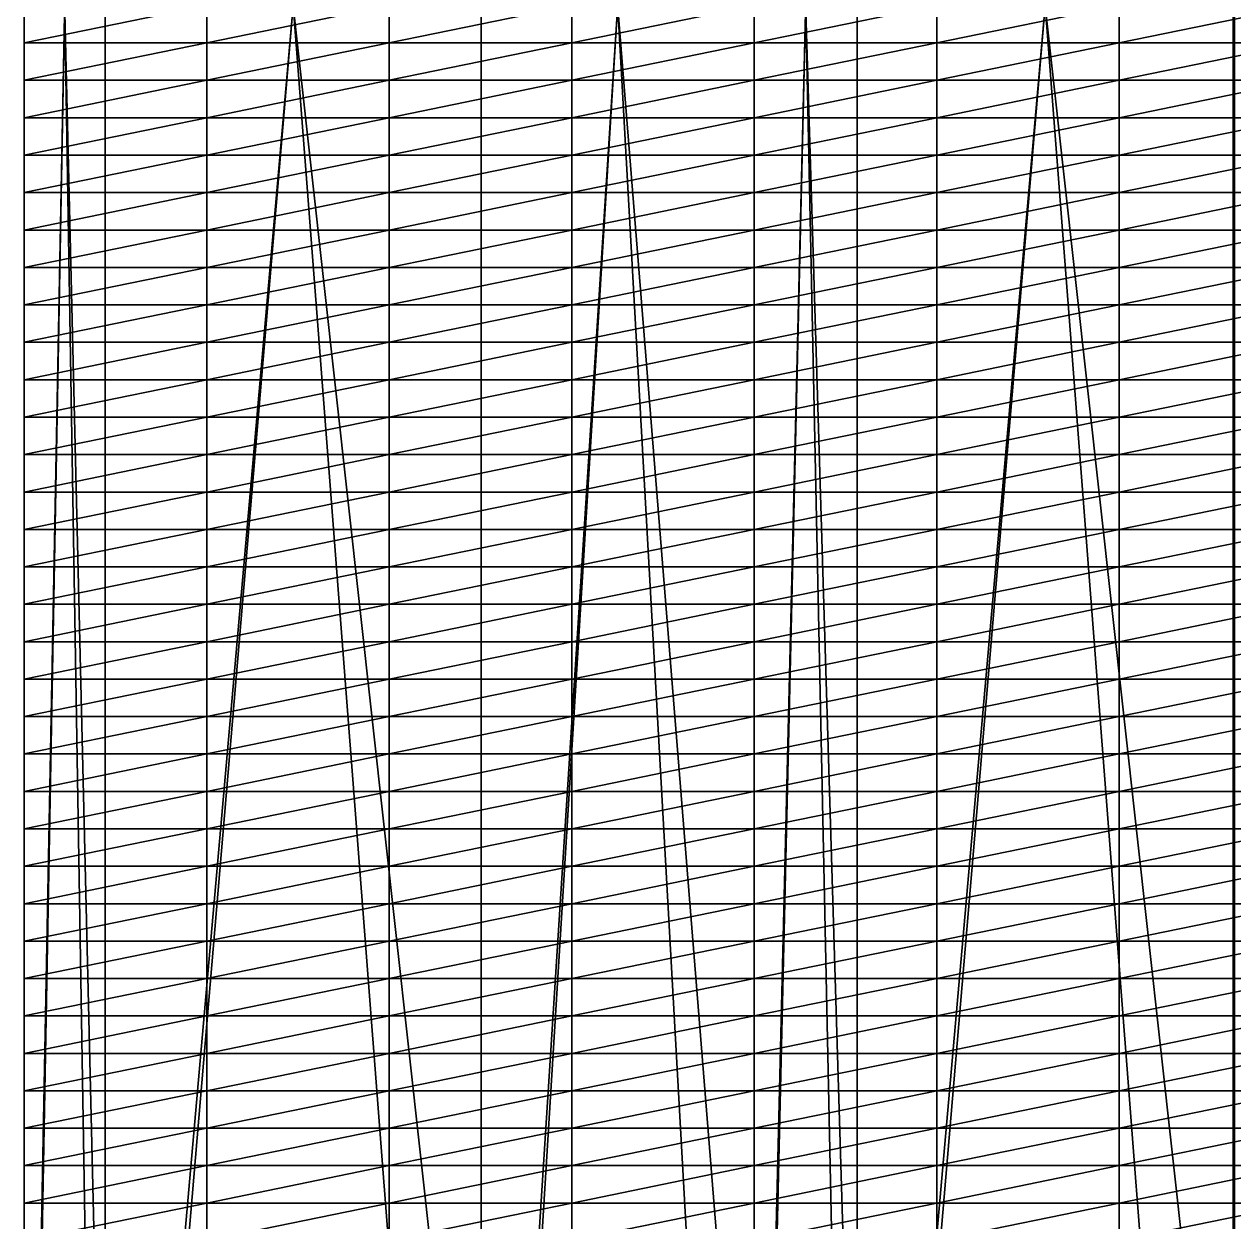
# Model space of a CAD drawing. Header units: metres. Extents: x -3 to 177, y -14 to 14.
# Drawn here: x 104.28 to 111.4, y -7.16 to -0.11 of the extents above; entities that cross this region are included whole.
import ezdxf

# ---------------------------------------------------------------- set-up
doc = ezdxf.new("R2010")
doc.units = ezdxf.units.M
for name, color, linetype, true_color in [('BULKHEAD_05', 7, 'Continuous', 0xdec086), ('DB_3', 7, 'Continuous', 0x99866a), ('HOLD_3', 7, 'Continuous', 0xb09ed9), ('HULL', 7, 'Continuous', 0x528ba5)]:
    doc.layers.add(name, color=color, linetype=linetype, true_color=true_color)

msp = doc.modelspace()

# ---------------------------------------------------------------- linework, layer by layer
at = {"layer": 'BULKHEAD_05'}
for points in [[(111.396, 14.388, 14.5999), (111.396, 12.5622, 0.012), (111.396, -14.388, 14.5999)], [(111.396, 14.388, 14.5999), (111.396, -14.388, 14.5999), (111.404, -14.388, 14.5999)], [(111.396, 14.388, 14.5999), (111.404, -14.388, 14.5999), (111.404, 14.388, 14.5999)], [(111.396, -12.5622, 0.012), (111.396, -14.388, 14.5999), (111.396, 12.5622, 0.012)], [(111.396, -12.5622, 0.012), (111.396, 12.5622, 0.012), (111.404, 12.5622, 0.012)], [(111.396, -12.5622, 0.012), (111.404, 12.5622, 0.012), (111.404, -12.5622, 0.012)]]:
    msp.add_3dface(points, dxfattribs=at)
at = {"layer": 'DB_3'}
for points in [[(102.5369, 14.3622, 1.75), (102.5369, -14.3623, 1.75), (104.275, -14.3623, 1.75)], [(102.5369, 14.3622, 1.75), (104.275, -14.3623, 1.75), (104.275, 14.3622, 1.75)], [(104.275, 14.3622, 1.75), (104.275, -14.3623, 1.75), (104.7517, -14.3623, 1.75)], [(104.275, 14.3622, 1.75), (104.7517, -14.3623, 1.75), (104.7517, 14.3622, 1.75)], [(104.7517, 14.3622, 1.75), (104.7517, -14.3623, 1.75), (106.9665, -14.3623, 1.75)], [(104.7517, 14.3622, 1.75), (106.9665, -14.3623, 1.75), (106.9665, 14.3622, 1.75)], [(106.9665, 14.3622, 1.75), (106.9665, -14.3623, 1.75), (108.575, -14.3623, 1.75)], [(106.9665, 14.3622, 1.75), (108.575, -14.3623, 1.75), (108.575, 14.3622, 1.75)], [(108.575, 14.3622, 1.75), (109.1812, -14.3623, 1.75), (109.1812, 14.3622, 1.75)], [(108.575, 14.3622, 1.75), (108.575, -14.3623, 1.75), (109.1812, -14.3623, 1.75)], [(109.1812, 14.3622, 1.75), (109.1812, -14.3623, 1.75), (111.396, -14.3623, 1.75)], [(109.1812, 14.3622, 1.75), (111.396, -14.3623, 1.75), (111.396, 14.3622, 1.75)], [(111.396, 14.3094, 1.4), (111.396, 14.3622, 1.75), (111.396, -14.3623, 1.75)], [(111.396, 14.053, 0.7), (111.396, 14.3094, 1.4), (111.396, -14.3623, 1.75)], [(111.396, -13.4516, 0.35), (111.396, 12.5632), (111.396, 14.053, 0.7)], [(111.396, -13.4516, 0.35), (111.396, 14.053, 0.7), (111.396, -14.3623, 1.75)], [(102.5369, -12.5632), (102.5369, 12.5632), (104.275, 12.5632)], [(102.5369, -12.5632), (104.275, 12.5632), (104.275, -12.5632)], [(104.275, -12.5632), (104.275, 12.5632), (104.7517, 12.5632)], [(104.275, -12.5632), (104.7517, 12.5632), (104.7517, -12.5632)], [(104.7517, -12.5632), (104.7517, 12.5632), (106.9665, 12.5632)], [(104.7517, -12.5632), (106.9665, 12.5632), (106.9665, -12.5632)], [(106.9665, -12.5632), (106.9665, 12.5632), (108.575, 12.5632)], [(106.9665, -12.5632), (108.575, 12.5632), (108.575, -12.5632)], [(108.575, -12.5632), (108.575, 12.5632), (109.1812, 12.5632)], [(108.575, -12.5632), (109.1812, 12.5632), (109.1812, -12.5632)], [(109.1812, -12.5632), (109.1812, 12.5632), (111.396, 12.5632)], [(109.1812, -12.5632), (111.396, 12.5632), (111.396, -12.5632)], [(111.396, -13.4516, 0.35), (111.396, -12.5632), (111.396, 12.5632)]]:
    msp.add_3dface(points, dxfattribs=at)
at = {"layer": 'HOLD_3'}
for points in [[(102.5369, -13.0582, 1.75), (102.5369, 13.0582, 1.75), (104.275, 13.0582, 1.75)], [(102.5369, -13.0582, 1.75), (104.275, 13.0582, 1.75), (104.275, -13.0582, 1.75)], [(104.275, -13.0582, 1.75), (104.275, 13.0582, 1.75), (104.7517, 13.0582, 1.75)], [(104.275, -13.0582, 1.75), (104.7517, 13.0582, 1.75), (104.7517, -13.0582, 1.75)], [(104.7517, -13.0582, 1.75), (104.7517, 13.0582, 1.75), (106.9665, 13.0582, 1.75)], [(104.7517, -13.0582, 1.75), (106.9665, 13.0582, 1.75), (106.9665, -13.0582, 1.75)], [(106.9665, -13.0582, 1.75), (106.9665, 13.0582, 1.75), (108.575, 13.0582, 1.75)], [(106.9665, -13.0582, 1.75), (108.575, 13.0582, 1.75), (108.575, -13.0582, 1.75)], [(108.575, -13.0582, 1.75), (108.575, 13.0582, 1.75), (109.1812, 13.0582, 1.75)], [(108.575, -13.0582, 1.75), (109.1812, 13.0582, 1.75), (109.1812, -13.0582, 1.75)], [(109.1812, -13.0582, 1.75), (109.1812, 13.0582, 1.75), (111.396, 13.0582, 1.75)], [(109.1812, -13.0582, 1.75), (111.396, 13.0582, 1.75), (111.396, -13.0582, 1.75)], [(111.396, 13.096, 8), (111.396, 9.996, 12.6718), (111.396, -9.996, 14.6)], [(111.396, -13.096, 5.75), (111.396, 13.0582, 1.75), (111.396, 13.096, 8)], [(111.396, 13.096, 8), (111.396, -9.996, 14.6), (111.396, -9.996, 12.6718)], [(111.396, -9.996, 12.6718), (111.396, -13.096, 5.75), (111.396, 13.096, 8)], [(111.396, -13.096, 3.0001), (111.396, -13.0582, 1.75), (111.396, 13.0582, 1.75)], [(111.396, -13.096, 5.75), (111.396, -13.096, 3.0001), (111.396, 13.0582, 1.75)], [(102.5369, 9.996, 14.6), (102.5369, -9.996, 14.6), (104.275, -9.996, 14.6)], [(102.5369, 9.996, 14.6), (104.275, -9.996, 14.6), (104.275, 9.996, 14.6)], [(104.275, 9.996, 14.6), (104.275, -9.996, 14.6), (104.7517, -9.996, 14.6)], [(104.275, 9.996, 14.6), (104.7517, -9.996, 14.6), (104.7517, 9.996, 14.6)], [(104.7517, 9.996, 14.6), (104.7517, -9.996, 14.6), (106.9665, -9.996, 14.6)], [(104.7517, 9.996, 14.6), (106.9665, -9.996, 14.6), (106.9665, 9.996, 14.6)], [(106.9665, 9.996, 14.6), (106.9665, -9.996, 14.6), (108.575, -9.996, 14.6)], [(106.9665, 9.996, 14.6), (108.575, -9.996, 14.6), (108.575, 9.996, 14.6)], [(108.575, 9.996, 14.6), (108.575, -9.996, 14.6), (109.1812, -9.996, 14.6)], [(108.575, 9.996, 14.6), (109.1812, -9.996, 14.6), (109.1812, 9.996, 14.6)], [(109.1812, 9.996, 14.6), (109.1812, -9.996, 14.6), (111.396, -9.996, 14.6)], [(109.1812, 9.996, 14.6), (111.396, -9.996, 14.6), (111.396, 9.996, 14.6)], [(111.396, 9.996, 12.6718), (111.396, 9.996, 14.6), (111.396, -9.996, 14.6)]]:
    msp.add_3dface(points, dxfattribs=at)
at = {"layer": 'HULL'}
for points in [[(104.275, -0.2204), (104.275, 0), (105.35, 0)], [(104.275, -0.2204), (105.35, 0), (105.35, -0.2204)], [(105.35, -0.2204), (105.35, 0), (106.425, 0)], [(105.35, -0.2204), (106.425, 0), (106.425, -0.2204)], [(106.425, -0.2204), (106.425, 0), (107.5, 0)], [(106.425, -0.2204), (107.5, 0), (107.5, -0.2204)], [(107.5, -0.2204), (107.5, 0), (108.575, 0)], [(107.5, -0.2204), (108.575, 0), (108.575, -0.2204)], [(108.575, -0.2204), (108.575, 0), (109.65, 0)], [(108.575, -0.2204), (109.65, 0), (109.65, -0.2204)], [(109.65, -0.2204), (109.65, 0), (110.725, 0)], [(109.65, -0.2204), (110.725, 0), (110.725, -0.2204)], [(110.725, -0.2204), (110.725, 0), (111.8, 0)], [(110.725, -0.2204), (111.8, 0), (111.8, -0.2204)], [(104.275, -0.4408), (104.275, -0.2204), (105.35, -0.2204)], [(104.275, -0.4408), (105.35, -0.2204), (105.35, -0.4408)], [(105.35, -0.4408), (105.35, -0.2204), (106.425, -0.2204)], [(105.35, -0.4408), (106.425, -0.2204), (106.425, -0.4408)], [(106.425, -0.4408), (106.425, -0.2204), (107.5, -0.2204)], [(106.425, -0.4408), (107.5, -0.2204), (107.5, -0.4408)], [(107.5, -0.4408), (107.5, -0.2204), (108.575, -0.2204)], [(107.5, -0.4408), (108.575, -0.2204), (108.575, -0.4408)], [(108.575, -0.4408), (108.575, -0.2204), (109.65, -0.2204)], [(108.575, -0.4408), (109.65, -0.2204), (109.65, -0.4408)], [(109.65, -0.4408), (109.65, -0.2204), (110.725, -0.2204)], [(109.65, -0.4408), (110.725, -0.2204), (110.725, -0.4408)], [(110.725, -0.4408), (110.725, -0.2204), (111.8, -0.2204)], [(110.725, -0.4408), (111.8, -0.2204), (111.8, -0.4408)], [(104.275, -0.6612), (104.275, -0.4408), (105.35, -0.4408)], [(104.275, -0.6612), (105.35, -0.4408), (105.35, -0.6612)], [(105.35, -0.6612), (105.35, -0.4408), (106.425, -0.4408)], [(105.35, -0.6612), (106.425, -0.4408), (106.425, -0.6612)], [(106.425, -0.6612), (106.425, -0.4408), (107.5, -0.4408)], [(106.425, -0.6612), (107.5, -0.4408), (107.5, -0.6612)], [(107.5, -0.6612), (107.5, -0.4408), (108.575, -0.4408)], [(107.5, -0.6612), (108.575, -0.4408), (108.575, -0.6612)], [(108.575, -0.6612), (108.575, -0.4408), (109.65, -0.4408)], [(108.575, -0.6612), (109.65, -0.4408), (109.65, -0.6612)], [(109.65, -0.6612), (109.65, -0.4408), (110.725, -0.4408)], [(109.65, -0.6612), (110.725, -0.4408), (110.725, -0.6612)], [(110.725, -0.6612), (110.725, -0.4408), (111.8, -0.4408)], [(110.725, -0.6612), (111.8, -0.4408), (111.8, -0.6612)], [(104.275, -0.8816), (104.275, -0.6612), (105.35, -0.6612)], [(104.275, -0.8816), (105.35, -0.6612), (105.35, -0.8816)], [(105.35, -0.8816), (105.35, -0.6612), (106.425, -0.6612)], [(105.35, -0.8816), (106.425, -0.6612), (106.425, -0.8816)], [(106.425, -0.8816), (106.425, -0.6612), (107.5, -0.6612)], [(106.425, -0.8816), (107.5, -0.6612), (107.5, -0.8816)], [(107.5, -0.8816), (107.5, -0.6612), (108.575, -0.6612)], [(107.5, -0.8816), (108.575, -0.6612), (108.575, -0.8816)], [(108.575, -0.8816), (108.575, -0.6612), (109.65, -0.6612)], [(108.575, -0.8816), (109.65, -0.6612), (109.65, -0.8816)], [(109.65, -0.8816), (109.65, -0.6612), (110.725, -0.6612)], [(109.65, -0.8816), (110.725, -0.6612), (110.725, -0.8816)], [(110.725, -0.8816), (110.725, -0.6612), (111.8, -0.6612)], [(110.725, -0.8816), (111.8, -0.6612), (111.8, -0.8816)], [(104.275, -1.102), (104.275, -0.8816), (105.35, -0.8816)], [(104.275, -1.102), (105.35, -0.8816), (105.35, -1.102)], [(105.35, -1.102), (105.35, -0.8816), (106.425, -0.8816)], [(105.35, -1.102), (106.425, -0.8816), (106.425, -1.102)], [(106.425, -1.102), (106.425, -0.8816), (107.5, -0.8816)], [(106.425, -1.102), (107.5, -0.8816), (107.5, -1.102)], [(107.5, -1.102), (107.5, -0.8816), (108.575, -0.8816)], [(107.5, -1.102), (108.575, -0.8816), (108.575, -1.102)], [(108.575, -1.102), (108.575, -0.8816), (109.65, -0.8816)], [(108.575, -1.102), (109.65, -0.8816), (109.65, -1.102)], [(109.65, -1.102), (109.65, -0.8816), (110.725, -0.8816)], [(109.65, -1.102), (110.725, -0.8816), (110.725, -1.102)], [(110.725, -1.102), (110.725, -0.8816), (111.8, -0.8816)], [(110.725, -1.102), (111.8, -0.8816), (111.8, -1.102)], [(104.275, -1.3224), (104.275, -1.102), (105.35, -1.102)], [(104.275, -1.3224), (105.35, -1.102), (105.35, -1.3224)], [(105.35, -1.3224), (105.35, -1.102), (106.425, -1.102)], [(105.35, -1.3224), (106.425, -1.102), (106.425, -1.3224)], [(106.425, -1.3224), (106.425, -1.102), (107.5, -1.102)], [(106.425, -1.3224), (107.5, -1.102), (107.5, -1.3224)], [(107.5, -1.3224), (107.5, -1.102), (108.575, -1.102)], [(107.5, -1.3224), (108.575, -1.102), (108.575, -1.3224)], [(108.575, -1.3224), (108.575, -1.102), (109.65, -1.102)], [(108.575, -1.3224), (109.65, -1.102), (109.65, -1.3224)], [(109.65, -1.3224), (109.65, -1.102), (110.725, -1.102)], [(109.65, -1.3224), (110.725, -1.102), (110.725, -1.3224)], [(110.725, -1.3224), (110.725, -1.102), (111.8, -1.102)], [(110.725, -1.3224), (111.8, -1.102), (111.8, -1.3224)], [(104.275, -1.5428), (104.275, -1.3224), (105.35, -1.3224)], [(104.275, -1.5428), (105.35, -1.3224), (105.35, -1.5428)], [(105.35, -1.5428), (105.35, -1.3224), (106.425, -1.3224)], [(105.35, -1.5428), (106.425, -1.3224), (106.425, -1.5428)], [(106.425, -1.5428), (106.425, -1.3224), (107.5, -1.3224)], [(106.425, -1.5428), (107.5, -1.3224), (107.5, -1.5428)], [(107.5, -1.5428), (107.5, -1.3224), (108.575, -1.3224)], [(107.5, -1.5428), (108.575, -1.3224), (108.575, -1.5428)], [(108.575, -1.5428), (108.575, -1.3224), (109.65, -1.3224)], [(108.575, -1.5428), (109.65, -1.3224), (109.65, -1.5428)], [(109.65, -1.5428), (109.65, -1.3224), (110.725, -1.3224)], [(109.65, -1.5428), (110.725, -1.3224), (110.725, -1.5428)], [(110.725, -1.5428), (110.725, -1.3224), (111.8, -1.3224)], [(110.725, -1.5428), (111.8, -1.3224), (111.8, -1.5428)], [(104.275, -1.7633), (104.275, -1.5428), (105.35, -1.5428)], [(104.275, -1.7633), (105.35, -1.5428), (105.35, -1.7633)], [(105.35, -1.7633), (105.35, -1.5428), (106.425, -1.5428)], [(105.35, -1.7633), (106.425, -1.5428), (106.425, -1.7633)], [(106.425, -1.7633), (106.425, -1.5428), (107.5, -1.5428)], [(106.425, -1.7633), (107.5, -1.5428), (107.5, -1.7633)], [(107.5, -1.7633), (107.5, -1.5428), (108.575, -1.5428)], [(107.5, -1.7633), (108.575, -1.5428), (108.575, -1.7633)], [(108.575, -1.7633), (108.575, -1.5428), (109.65, -1.5428)], [(108.575, -1.7633), (109.65, -1.5428), (109.65, -1.7633)], [(109.65, -1.7633), (109.65, -1.5428), (110.725, -1.5428)], [(109.65, -1.7633), (110.725, -1.5428), (110.725, -1.7633)], [(110.725, -1.7633), (110.725, -1.5428), (111.8, -1.5428)], [(110.725, -1.7633), (111.8, -1.5428), (111.8, -1.7633)], [(104.275, -1.9837), (104.275, -1.7633), (105.35, -1.7633)], [(104.275, -1.9837), (105.35, -1.7633), (105.35, -1.9837)], [(105.35, -1.9837), (105.35, -1.7633), (106.425, -1.7633)], [(105.35, -1.9837), (106.425, -1.7633), (106.425, -1.9837)], [(106.425, -1.9837), (106.425, -1.7633), (107.5, -1.7633)], [(106.425, -1.9837), (107.5, -1.7633), (107.5, -1.9837)], [(107.5, -1.9837), (107.5, -1.7633), (108.575, -1.7633)], [(107.5, -1.9837), (108.575, -1.7633), (108.575, -1.9837)], [(108.575, -1.9837), (108.575, -1.7633), (109.65, -1.7633)], [(108.575, -1.9837), (109.65, -1.7633), (109.65, -1.9837)], [(109.65, -1.9837), (109.65, -1.7633), (110.725, -1.7633)], [(109.65, -1.9837), (110.725, -1.7633), (110.725, -1.9837)], [(110.725, -1.9837), (110.725, -1.7633), (111.8, -1.7633)], [(110.725, -1.9837), (111.8, -1.7633), (111.8, -1.9837)], [(104.275, -2.2041), (104.275, -1.9837), (105.35, -1.9837)], [(104.275, -2.2041), (105.35, -1.9837), (105.35, -2.2041)], [(105.35, -2.2041), (105.35, -1.9837), (106.425, -1.9837)], [(105.35, -2.2041), (106.425, -1.9837), (106.425, -2.2041)], [(106.425, -2.2041), (106.425, -1.9837), (107.5, -1.9837)], [(106.425, -2.2041), (107.5, -1.9837), (107.5, -2.2041)], [(107.5, -2.2041), (107.5, -1.9837), (108.575, -1.9837)], [(107.5, -2.2041), (108.575, -1.9837), (108.575, -2.2041)], [(108.575, -2.2041), (108.575, -1.9837), (109.65, -1.9837)], [(108.575, -2.2041), (109.65, -1.9837), (109.65, -2.2041)], [(109.65, -2.2041), (109.65, -1.9837), (110.725, -1.9837)], [(109.65, -2.2041), (110.725, -1.9837), (110.725, -2.2041)], [(110.725, -2.2041), (110.725, -1.9837), (111.8, -1.9837)], [(110.725, -2.2041), (111.8, -1.9837), (111.8, -2.2041)], [(104.275, -2.4245), (104.275, -2.2041), (105.35, -2.2041)], [(104.275, -2.4245), (105.35, -2.2041), (105.35, -2.4245)], [(105.35, -2.4245), (105.35, -2.2041), (106.425, -2.2041)], [(105.35, -2.4245), (106.425, -2.2041), (106.425, -2.4245)], [(106.425, -2.4245), (106.425, -2.2041), (107.5, -2.2041)], [(106.425, -2.4245), (107.5, -2.2041), (107.5, -2.4245)], [(107.5, -2.4245), (107.5, -2.2041), (108.575, -2.2041)], [(107.5, -2.4245), (108.575, -2.2041), (108.575, -2.4245)], [(108.575, -2.4245), (108.575, -2.2041), (109.65, -2.2041)], [(108.575, -2.4245), (109.65, -2.2041), (109.65, -2.4245)], [(109.65, -2.4245), (109.65, -2.2041), (110.725, -2.2041)], [(109.65, -2.4245), (110.725, -2.2041), (110.725, -2.4245)], [(110.725, -2.4245), (110.725, -2.2041), (111.8, -2.2041)], [(110.725, -2.4245), (111.8, -2.2041), (111.8, -2.4245)], [(104.275, -2.6449), (104.275, -2.4245), (105.35, -2.4245)], [(104.275, -2.6449), (105.35, -2.4245), (105.35, -2.6449)], [(105.35, -2.6449), (105.35, -2.4245), (106.425, -2.4245)], [(105.35, -2.6449), (106.425, -2.4245), (106.425, -2.6449)], [(106.425, -2.6449), (106.425, -2.4245), (107.5, -2.4245)], [(106.425, -2.6449), (107.5, -2.4245), (107.5, -2.6449)], [(107.5, -2.6449), (107.5, -2.4245), (108.575, -2.4245)], [(107.5, -2.6449), (108.575, -2.4245), (108.575, -2.6449)], [(108.575, -2.6449), (108.575, -2.4245), (109.65, -2.4245)], [(108.575, -2.6449), (109.65, -2.4245), (109.65, -2.6449)], [(109.65, -2.6449), (109.65, -2.4245), (110.725, -2.4245)], [(109.65, -2.6449), (110.725, -2.4245), (110.725, -2.6449)], [(110.725, -2.6449), (110.725, -2.4245), (111.8, -2.4245)], [(110.725, -2.6449), (111.8, -2.4245), (111.8, -2.6449)], [(104.275, -2.8653), (104.275, -2.6449), (105.35, -2.6449)], [(104.275, -2.8653), (105.35, -2.6449), (105.35, -2.8653)], [(105.35, -2.8653), (105.35, -2.6449), (106.425, -2.6449)], [(105.35, -2.8653), (106.425, -2.6449), (106.425, -2.8653)], [(106.425, -2.8653), (106.425, -2.6449), (107.5, -2.6449)], [(106.425, -2.8653), (107.5, -2.6449), (107.5, -2.8653)], [(107.5, -2.8653), (107.5, -2.6449), (108.575, -2.6449)], [(107.5, -2.8653), (108.575, -2.6449), (108.575, -2.8653)], [(108.575, -2.8653), (108.575, -2.6449), (109.65, -2.6449)], [(108.575, -2.8653), (109.65, -2.6449), (109.65, -2.8653)], [(109.65, -2.8653), (109.65, -2.6449), (110.725, -2.6449)], [(109.65, -2.8653), (110.725, -2.6449), (110.725, -2.8653)], [(110.725, -2.8653), (110.725, -2.6449), (111.8, -2.6449)], [(110.725, -2.8653), (111.8, -2.6449), (111.8, -2.8653)], [(104.275, -3.0857), (104.275, -2.8653), (105.35, -2.8653)], [(104.275, -3.0857), (105.35, -2.8653), (105.35, -3.0857)], [(105.35, -3.0857), (105.35, -2.8653), (106.425, -2.8653)], [(105.35, -3.0857), (106.425, -2.8653), (106.425, -3.0857)], [(106.425, -3.0857), (106.425, -2.8653), (107.5, -2.8653)], [(106.425, -3.0857), (107.5, -2.8653), (107.5, -3.0857)], [(107.5, -3.0857), (107.5, -2.8653), (108.575, -2.8653)], [(107.5, -3.0857), (108.575, -2.8653), (108.575, -3.0857)], [(108.575, -3.0857), (108.575, -2.8653), (109.65, -2.8653)], [(108.575, -3.0857), (109.65, -2.8653), (109.65, -3.0857)], [(109.65, -3.0857), (109.65, -2.8653), (110.725, -2.8653)], [(109.65, -3.0857), (110.725, -2.8653), (110.725, -3.0857)], [(110.725, -3.0857), (110.725, -2.8653), (111.8, -2.8653)], [(110.725, -3.0857), (111.8, -2.8653), (111.8, -3.0857)], [(104.275, -3.3061), (104.275, -3.0857), (105.35, -3.0857)], [(104.275, -3.3061), (105.35, -3.0857), (105.35, -3.3061)], [(105.35, -3.3061), (105.35, -3.0857), (106.425, -3.0857)], [(105.35, -3.3061), (106.425, -3.0857), (106.425, -3.3061)], [(106.425, -3.3061), (106.425, -3.0857), (107.5, -3.0857)], [(106.425, -3.3061), (107.5, -3.0857), (107.5, -3.3061)], [(107.5, -3.3061), (107.5, -3.0857), (108.575, -3.0857)], [(107.5, -3.3061), (108.575, -3.0857), (108.575, -3.3061)], [(108.575, -3.3061), (108.575, -3.0857), (109.65, -3.0857)], [(108.575, -3.3061), (109.65, -3.0857), (109.65, -3.3061)], [(109.65, -3.3061), (109.65, -3.0857), (110.725, -3.0857)], [(109.65, -3.3061), (110.725, -3.0857), (110.725, -3.3061)], [(110.725, -3.3061), (110.725, -3.0857), (111.8, -3.0857)], [(110.725, -3.3061), (111.8, -3.0857), (111.8, -3.3061)], [(104.275, -3.5265), (104.275, -3.3061), (105.35, -3.3061)], [(104.275, -3.5265), (105.35, -3.3061), (105.35, -3.5265)], [(105.35, -3.5265), (105.35, -3.3061), (106.425, -3.3061)], [(105.35, -3.5265), (106.425, -3.3061), (106.425, -3.5265)], [(106.425, -3.5265), (106.425, -3.3061), (107.5, -3.3061)], [(106.425, -3.5265), (107.5, -3.3061), (107.5, -3.5265)], [(107.5, -3.5265), (107.5, -3.3061), (108.575, -3.3061)], [(107.5, -3.5265), (108.575, -3.3061), (108.575, -3.5265)], [(108.575, -3.5265), (108.575, -3.3061), (109.65, -3.3061)], [(108.575, -3.5265), (109.65, -3.3061), (109.65, -3.5265)], [(109.65, -3.5265), (109.65, -3.3061), (110.725, -3.3061)], [(109.65, -3.5265), (110.725, -3.3061), (110.725, -3.5265)], [(110.725, -3.5265), (110.725, -3.3061), (111.8, -3.3061)], [(110.725, -3.5265), (111.8, -3.3061), (111.8, -3.5265)], [(104.275, -3.7469), (104.275, -3.5265), (105.35, -3.5265)], [(104.275, -3.7469), (105.35, -3.5265), (105.35, -3.7469)], [(105.35, -3.7469), (105.35, -3.5265), (106.425, -3.5265)], [(105.35, -3.7469), (106.425, -3.5265), (106.425, -3.7469)], [(106.425, -3.7469), (106.425, -3.5265), (107.5, -3.5265)], [(106.425, -3.7469), (107.5, -3.5265), (107.5, -3.7469)], [(107.5, -3.7469), (107.5, -3.5265), (108.575, -3.5265)], [(107.5, -3.7469), (108.575, -3.5265), (108.575, -3.7469)], [(108.575, -3.7469), (108.575, -3.5265), (109.65, -3.5265)], [(108.575, -3.7469), (109.65, -3.5265), (109.65, -3.7469)], [(109.65, -3.7469), (109.65, -3.5265), (110.725, -3.5265)], [(109.65, -3.7469), (110.725, -3.5265), (110.725, -3.7469)], [(110.725, -3.7469), (110.725, -3.5265), (111.8, -3.5265)], [(110.725, -3.7469), (111.8, -3.5265), (111.8, -3.7469)], [(104.275, -3.9673), (104.275, -3.7469), (105.35, -3.7469)], [(104.275, -3.9673), (105.35, -3.7469), (105.35, -3.9673)], [(105.35, -3.9673), (105.35, -3.7469), (106.425, -3.7469)], [(105.35, -3.9673), (106.425, -3.7469), (106.425, -3.9673)], [(106.425, -3.9673), (106.425, -3.7469), (107.5, -3.7469)], [(106.425, -3.9673), (107.5, -3.7469), (107.5, -3.9673)], [(107.5, -3.9673), (107.5, -3.7469), (108.575, -3.7469)], [(107.5, -3.9673), (108.575, -3.7469), (108.575, -3.9673)], [(108.575, -3.9673), (108.575, -3.7469), (109.65, -3.7469)], [(108.575, -3.9673), (109.65, -3.7469), (109.65, -3.9673)], [(109.65, -3.9673), (109.65, -3.7469), (110.725, -3.7469)], [(109.65, -3.9673), (110.725, -3.7469), (110.725, -3.9673)], [(110.725, -3.9673), (110.725, -3.7469), (111.8, -3.7469)], [(110.725, -3.9673), (111.8, -3.7469), (111.8, -3.9673)], [(104.275, -4.1877), (104.275, -3.9673), (105.35, -3.9673)], [(104.275, -4.1877), (105.35, -3.9673), (105.35, -4.1877)], [(105.35, -4.1877), (105.35, -3.9673), (106.425, -3.9673)], [(105.35, -4.1877), (106.425, -3.9673), (106.425, -4.1877)], [(106.425, -4.1877), (106.425, -3.9673), (107.5, -3.9673)], [(106.425, -4.1877), (107.5, -3.9673), (107.5, -4.1877)], [(107.5, -4.1877), (107.5, -3.9673), (108.575, -3.9673)], [(107.5, -4.1877), (108.575, -3.9673), (108.575, -4.1877)], [(108.575, -4.1877), (108.575, -3.9673), (109.65, -3.9673)], [(108.575, -4.1877), (109.65, -3.9673), (109.65, -4.1877)], [(109.65, -4.1877), (109.65, -3.9673), (110.725, -3.9673)], [(109.65, -4.1877), (110.725, -3.9673), (110.725, -4.1877)], [(110.725, -4.1877), (110.725, -3.9673), (111.8, -3.9673)], [(110.725, -4.1877), (111.8, -3.9673), (111.8, -4.1877)], [(104.275, -4.4081), (104.275, -4.1877), (105.35, -4.1877)], [(104.275, -4.4081), (105.35, -4.1877), (105.35, -4.4081)], [(105.35, -4.4081), (105.35, -4.1877), (106.425, -4.1877)], [(105.35, -4.4081), (106.425, -4.1877), (106.425, -4.4081)], [(106.425, -4.4081), (106.425, -4.1877), (107.5, -4.1877)], [(106.425, -4.4081), (107.5, -4.1877), (107.5, -4.4081)], [(107.5, -4.4081), (107.5, -4.1877), (108.575, -4.1877)], [(107.5, -4.4081), (108.575, -4.1877), (108.575, -4.4081)], [(108.575, -4.4081), (108.575, -4.1877), (109.65, -4.1877)], [(108.575, -4.4081), (109.65, -4.1877), (109.65, -4.4081)], [(109.65, -4.4081), (109.65, -4.1877), (110.725, -4.1877)], [(109.65, -4.4081), (110.725, -4.1877), (110.725, -4.4081)], [(110.725, -4.4081), (110.725, -4.1877), (111.8, -4.1877)], [(110.725, -4.4081), (111.8, -4.1877), (111.8, -4.4081)], [(104.275, -4.6285), (104.275, -4.4081), (105.35, -4.4081)], [(104.275, -4.6285), (105.35, -4.4081), (105.35, -4.6285)], [(105.35, -4.6285), (105.35, -4.4081), (106.425, -4.4081)], [(105.35, -4.6285), (106.425, -4.4081), (106.425, -4.6285)], [(106.425, -4.6285), (106.425, -4.4081), (107.5, -4.4081)], [(106.425, -4.6285), (107.5, -4.4081), (107.5, -4.6285)], [(107.5, -4.6285), (107.5, -4.4081), (108.575, -4.4081)], [(107.5, -4.6285), (108.575, -4.4081), (108.575, -4.6285)], [(108.575, -4.6285), (108.575, -4.4081), (109.65, -4.4081)], [(108.575, -4.6285), (109.65, -4.4081), (109.65, -4.6285)], [(109.65, -4.6285), (109.65, -4.4081), (110.725, -4.4081)], [(109.65, -4.6285), (110.725, -4.4081), (110.725, -4.6285)], [(110.725, -4.6285), (110.725, -4.4081), (111.8, -4.4081)], [(110.725, -4.6285), (111.8, -4.4081), (111.8, -4.6285)], [(104.275, -4.8489), (104.275, -4.6285), (105.35, -4.6285)], [(104.275, -4.8489), (105.35, -4.6285), (105.35, -4.8489)], [(105.35, -4.8489), (105.35, -4.6285), (106.425, -4.6285)], [(105.35, -4.8489), (106.425, -4.6285), (106.425, -4.8489)], [(106.425, -4.8489), (106.425, -4.6285), (107.5, -4.6285)], [(106.425, -4.8489), (107.5, -4.6285), (107.5, -4.8489)], [(107.5, -4.8489), (107.5, -4.6285), (108.575, -4.6285)], [(107.5, -4.8489), (108.575, -4.6285), (108.575, -4.8489)], [(108.575, -4.8489), (108.575, -4.6285), (109.65, -4.6285)], [(108.575, -4.8489), (109.65, -4.6285), (109.65, -4.8489)], [(109.65, -4.8489), (109.65, -4.6285), (110.725, -4.6285)], [(109.65, -4.8489), (110.725, -4.6285), (110.725, -4.8489)], [(110.725, -4.8489), (110.725, -4.6285), (111.8, -4.6285)], [(110.725, -4.8489), (111.8, -4.6285), (111.8, -4.8489)], [(104.275, -5.0694), (104.275, -4.8489), (105.35, -4.8489)], [(104.275, -5.0694), (105.35, -4.8489), (105.35, -5.0694)], [(105.35, -5.0694), (105.35, -4.8489), (106.425, -4.8489)], [(105.35, -5.0694), (106.425, -4.8489), (106.425, -5.0694)], [(106.425, -5.0694), (106.425, -4.8489), (107.5, -4.8489)], [(106.425, -5.0694), (107.5, -4.8489), (107.5, -5.0694)], [(107.5, -5.0694), (107.5, -4.8489), (108.575, -4.8489)], [(107.5, -5.0694), (108.575, -4.8489), (108.575, -5.0694)], [(108.575, -5.0694), (108.575, -4.8489), (109.65, -4.8489)], [(108.575, -5.0694), (109.65, -4.8489), (109.65, -5.0694)], [(109.65, -5.0694), (109.65, -4.8489), (110.725, -4.8489)], [(109.65, -5.0694), (110.725, -4.8489), (110.725, -5.0694)], [(110.725, -5.0694), (110.725, -4.8489), (111.8, -4.8489)], [(110.725, -5.0694), (111.8, -4.8489), (111.8, -5.0694)], [(104.275, -5.2898), (104.275, -5.0694), (105.35, -5.0694)], [(104.275, -5.2898), (105.35, -5.0694), (105.35, -5.2898)], [(105.35, -5.2898), (105.35, -5.0694), (106.425, -5.0694)], [(105.35, -5.2898), (106.425, -5.0694), (106.425, -5.2898)], [(106.425, -5.2898), (106.425, -5.0694), (107.5, -5.0694)], [(106.425, -5.2898), (107.5, -5.0694), (107.5, -5.2898)], [(107.5, -5.2898), (107.5, -5.0694), (108.575, -5.0694)], [(107.5, -5.2898), (108.575, -5.0694), (108.575, -5.2898)], [(108.575, -5.2898), (108.575, -5.0694), (109.65, -5.0694)], [(108.575, -5.2898), (109.65, -5.0694), (109.65, -5.2898)], [(109.65, -5.2898), (109.65, -5.0694), (110.725, -5.0694)], [(109.65, -5.2898), (110.725, -5.0694), (110.725, -5.2898)], [(110.725, -5.2898), (110.725, -5.0694), (111.8, -5.0694)], [(110.725, -5.2898), (111.8, -5.0694), (111.8, -5.2898)], [(104.275, -5.5102), (104.275, -5.2898), (105.35, -5.2898)], [(104.275, -5.5102), (105.35, -5.2898), (105.35, -5.5102)], [(105.35, -5.5102), (105.35, -5.2898), (106.425, -5.2898)], [(105.35, -5.5102), (106.425, -5.2898), (106.425, -5.5102)], [(106.425, -5.5102), (106.425, -5.2898), (107.5, -5.2898)], [(106.425, -5.5102), (107.5, -5.2898), (107.5, -5.5102)], [(107.5, -5.5102), (107.5, -5.2898), (108.575, -5.2898)], [(107.5, -5.5102), (108.575, -5.2898), (108.575, -5.5102)], [(108.575, -5.5102), (108.575, -5.2898), (109.65, -5.2898)], [(108.575, -5.5102), (109.65, -5.2898), (109.65, -5.5102)], [(109.65, -5.5102), (109.65, -5.2898), (110.725, -5.2898)], [(109.65, -5.5102), (110.725, -5.2898), (110.725, -5.5102)], [(110.725, -5.5102), (110.725, -5.2898), (111.8, -5.2898)], [(110.725, -5.5102), (111.8, -5.2898), (111.8, -5.5102)], [(104.275, -5.7306), (104.275, -5.5102), (105.35, -5.5102)], [(104.275, -5.7306), (105.35, -5.5102), (105.35, -5.7306)], [(105.35, -5.7306), (105.35, -5.5102), (106.425, -5.5102)], [(105.35, -5.7306), (106.425, -5.5102), (106.425, -5.7306)], [(106.425, -5.7306), (106.425, -5.5102), (107.5, -5.5102)], [(106.425, -5.7306), (107.5, -5.5102), (107.5, -5.7306)], [(107.5, -5.7306), (107.5, -5.5102), (108.575, -5.5102)], [(107.5, -5.7306), (108.575, -5.5102), (108.575, -5.7306)], [(108.575, -5.7306), (108.575, -5.5102), (109.65, -5.5102)], [(108.575, -5.7306), (109.65, -5.5102), (109.65, -5.7306)], [(109.65, -5.7306), (109.65, -5.5102), (110.725, -5.5102)], [(109.65, -5.7306), (110.725, -5.5102), (110.725, -5.7306)], [(110.725, -5.7306), (110.725, -5.5102), (111.8, -5.5102)], [(110.725, -5.7306), (111.8, -5.5102), (111.8, -5.7306)], [(104.275, -5.951), (104.275, -5.7306), (105.35, -5.7306)], [(104.275, -5.951), (105.35, -5.7306), (105.35, -5.951)], [(105.35, -5.951), (105.35, -5.7306), (106.425, -5.7306)], [(105.35, -5.951), (106.425, -5.7306), (106.425, -5.951)], [(106.425, -5.951), (106.425, -5.7306), (107.5, -5.7306)], [(106.425, -5.951), (107.5, -5.7306), (107.5, -5.951)], [(107.5, -5.951), (107.5, -5.7306), (108.575, -5.7306)], [(107.5, -5.951), (108.575, -5.7306), (108.575, -5.951)], [(108.575, -5.951), (108.575, -5.7306), (109.65, -5.7306)], [(108.575, -5.951), (109.65, -5.7306), (109.65, -5.951)], [(109.65, -5.951), (109.65, -5.7306), (110.725, -5.7306)], [(109.65, -5.951), (110.725, -5.7306), (110.725, -5.951)], [(110.725, -5.951), (110.725, -5.7306), (111.8, -5.7306)], [(110.725, -5.951), (111.8, -5.7306), (111.8, -5.951)], [(104.275, -6.1714), (104.275, -5.951), (105.35, -5.951)], [(104.275, -6.1714), (105.35, -5.951), (105.35, -6.1714)], [(105.35, -6.1714), (105.35, -5.951), (106.425, -5.951)], [(105.35, -6.1714), (106.425, -5.951), (106.425, -6.1714)], [(106.425, -6.1714), (106.425, -5.951), (107.5, -5.951)], [(106.425, -6.1714), (107.5, -5.951), (107.5, -6.1714)], [(107.5, -6.1714), (107.5, -5.951), (108.575, -5.951)], [(107.5, -6.1714), (108.575, -5.951), (108.575, -6.1714)], [(108.575, -6.1714), (108.575, -5.951), (109.65, -5.951)], [(108.575, -6.1714), (109.65, -5.951), (109.65, -6.1714)], [(109.65, -6.1714), (109.65, -5.951), (110.725, -5.951)], [(109.65, -6.1714), (110.725, -5.951), (110.725, -6.1714)], [(110.725, -6.1714), (110.725, -5.951), (111.8, -5.951)], [(110.725, -6.1714), (111.8, -5.951), (111.8, -6.1714)], [(104.275, -6.3918), (104.275, -6.1714), (105.35, -6.1714)], [(104.275, -6.3918), (105.35, -6.1714), (105.35, -6.3918)], [(105.35, -6.3918), (105.35, -6.1714), (106.425, -6.1714)], [(105.35, -6.3918), (106.425, -6.1714), (106.425, -6.3918)], [(106.425, -6.3918), (106.425, -6.1714), (107.5, -6.1714)], [(106.425, -6.3918), (107.5, -6.1714), (107.5, -6.3918)], [(107.5, -6.3918), (107.5, -6.1714), (108.575, -6.1714)], [(107.5, -6.3918), (108.575, -6.1714), (108.575, -6.3918)], [(108.575, -6.3918), (108.575, -6.1714), (109.65, -6.1714)], [(108.575, -6.3918), (109.65, -6.1714), (109.65, -6.3918)], [(109.65, -6.3918), (109.65, -6.1714), (110.725, -6.1714)], [(109.65, -6.3918), (110.725, -6.1714), (110.725, -6.3918)], [(110.725, -6.3918), (110.725, -6.1714), (111.8, -6.1714)], [(110.725, -6.3918), (111.8, -6.1714), (111.8, -6.3918)], [(104.275, -6.6122), (104.275, -6.3918), (105.35, -6.3918)], [(104.275, -6.6122), (105.35, -6.3918), (105.35, -6.6122)], [(105.35, -6.6122), (105.35, -6.3918), (106.425, -6.3918)], [(105.35, -6.6122), (106.425, -6.3918), (106.425, -6.6122)], [(106.425, -6.6122), (106.425, -6.3918), (107.5, -6.3918)], [(106.425, -6.6122), (107.5, -6.3918), (107.5, -6.6122)], [(107.5, -6.6122), (107.5, -6.3918), (108.575, -6.3918)], [(107.5, -6.6122), (108.575, -6.3918), (108.575, -6.6122)], [(108.575, -6.6122), (108.575, -6.3918), (109.65, -6.3918)], [(108.575, -6.6122), (109.65, -6.3918), (109.65, -6.6122)], [(109.65, -6.6122), (109.65, -6.3918), (110.725, -6.3918)], [(109.65, -6.6122), (110.725, -6.3918), (110.725, -6.6122)], [(110.725, -6.6122), (110.725, -6.3918), (111.8, -6.3918)], [(110.725, -6.6122), (111.8, -6.3918), (111.8, -6.6122)], [(104.275, -6.8326), (104.275, -6.6122), (105.35, -6.6122)], [(104.275, -6.8326), (105.35, -6.6122), (105.35, -6.8326)], [(105.35, -6.8326), (105.35, -6.6122), (106.425, -6.6122)], [(105.35, -6.8326), (106.425, -6.6122), (106.425, -6.8326)], [(106.425, -6.8326), (106.425, -6.6122), (107.5, -6.6122)], [(106.425, -6.8326), (107.5, -6.6122), (107.5, -6.8326)], [(107.5, -6.8326), (107.5, -6.6122), (108.575, -6.6122)], [(107.5, -6.8326), (108.575, -6.6122), (108.575, -6.8326)], [(108.575, -6.8326), (108.575, -6.6122), (109.65, -6.6122)], [(108.575, -6.8326), (109.65, -6.6122), (109.65, -6.8326)], [(109.65, -6.8326), (109.65, -6.6122), (110.725, -6.6122)], [(109.65, -6.8326), (110.725, -6.6122), (110.725, -6.8326)], [(110.725, -6.8326), (110.725, -6.6122), (111.8, -6.6122)], [(110.725, -6.8326), (111.8, -6.6122), (111.8, -6.8326)], [(104.275, -7.053), (104.275, -6.8326), (105.35, -6.8326)], [(104.275, -7.053), (105.35, -6.8326), (105.35, -7.053)], [(105.35, -7.053), (105.35, -6.8326), (106.425, -6.8326)], [(105.35, -7.053), (106.425, -6.8326), (106.425, -7.053)], [(106.425, -7.053), (106.425, -6.8326), (107.5, -6.8326)], [(106.425, -7.053), (107.5, -6.8326), (107.5, -7.053)], [(107.5, -7.053), (107.5, -6.8326), (108.575, -6.8326)], [(107.5, -7.053), (108.575, -6.8326), (108.575, -7.053)], [(108.575, -7.053), (108.575, -6.8326), (109.65, -6.8326)], [(108.575, -7.053), (109.65, -6.8326), (109.65, -7.053)], [(109.65, -7.053), (109.65, -6.8326), (110.725, -6.8326)], [(109.65, -7.053), (110.725, -6.8326), (110.725, -7.053)], [(110.725, -7.053), (110.725, -6.8326), (111.8, -6.8326)], [(110.725, -7.053), (111.8, -6.8326), (111.8, -7.053)], [(104.275, -7.2734), (104.275, -7.053), (105.35, -7.053)], [(104.275, -7.2734), (105.35, -7.053), (105.35, -7.2734)], [(105.35, -7.2734), (105.35, -7.053), (106.425, -7.053)], [(105.35, -7.2734), (106.425, -7.053), (106.425, -7.2734)], [(106.425, -7.2734), (106.425, -7.053), (107.5, -7.053)], [(106.425, -7.2734), (107.5, -7.053), (107.5, -7.2734)], [(107.5, -7.2734), (107.5, -7.053), (108.575, -7.053)], [(107.5, -7.2734), (108.575, -7.053), (108.575, -7.2734)], [(108.575, -7.2734), (108.575, -7.053), (109.65, -7.053)], [(108.575, -7.2734), (109.65, -7.053), (109.65, -7.2734)], [(109.65, -7.2734), (109.65, -7.053), (110.725, -7.053)], [(109.65, -7.2734), (110.725, -7.053), (110.725, -7.2734)], [(110.725, -7.2734), (110.725, -7.053), (111.8, -7.053)], [(110.725, -7.2734), (111.8, -7.053), (111.8, -7.2734)]]:
    msp.add_3dface(points, dxfattribs=at)

doc.saveas('drawing.dxf')
